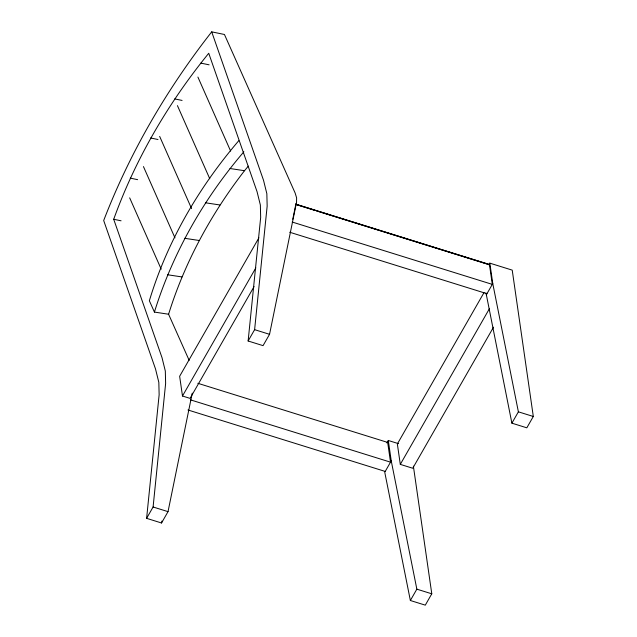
<?xml version="1.0" encoding="UTF-8"?>
<svg xmlns="http://www.w3.org/2000/svg" width="637" height="637" viewBox="0 0 637 637"><rect width="100%" height="100%" fill="white"/><g stroke="black" fill="none" stroke-linecap="round" stroke-linejoin="round"><path stroke-width="0.96" d="M146.606 518.335L159.139 394.781L158.828 382.351L155.524 368.99L103.688 220.521C129.86 152.585 166.838 89.116 211.707 31.85L224.447 34.486L295.122 192.971L296.611 197.836L296.555 202.224L269.547 334.314L263.057 345.644L248.127 340.994L260.668 217.44L260.358 205.018L257.045 191.657L208.737 53.277C168.272 102.955 135.474 158.931 113.705 219.271L162.013 357.652L165.317 371.021L165.628 383.442L153.095 506.996L146.606 518.335L161.535 522.985L168.025 511.646L192.247 393.156M248.127 340.994L254.617 329.663L267.158 206.109L266.847 193.68L263.535 180.319L211.707 31.85M161.535 522.985L161.933 521.042M292.773 219.247L295.64 205.249M189.165 360.351L168.59 314.232L154.417 312.082C172.667 253.152 203.776 198.585 243.867 151.797M168.59 314.232C184.754 262.157 211.205 213.769 244.504 170.708L248.303 166.153M258.917 237.816L179.642 376.284L182.485 396.015L190.073 398.38L254.083 286.57M182.485 396.015L255.851 267.858M386.906 442.914L388.299 440.486L398.563 443.678M488.898 264.769L489.829 263.153L512.22 270.128L533.312 416.479L526.823 427.817L511.893 423.167L485.999 292.964M484.024 292.582L397.353 443.957L400.299 464.381L412.744 468.251L493.5 327.195M388.299 440.486L391.245 460.909L384.756 472.24L410.363 600.5L425.293 605.15L431.782 593.811L413.381 466.125M486.278 294.907L492.767 283.569L489.829 263.153M400.299 464.381L489.423 308.698M410.363 600.5L416.853 589.161L391.245 460.909M511.893 423.167L518.383 411.828L492.767 283.569M229.989 168.51L244.504 170.708M205.52 202.797L219.948 204.979M184.698 238.302L199.039 240.468M167.642 274.77L181.903 276.92M200.822 63.111L209.111 64.823M174.705 98.902L182.078 100.431M150.627 137.982L157.992 139.511M130.274 178.137L137.64 179.666M113.705 219.271L121.07 220.8M295.504 204.047L489.105 264.363M295.425 204.174L489.558 264.65M295.847 204.493L314.782 210.393M316.677 210.982L480.449 261.998M482.344 262.587L488.969 264.658M292.208 222.042L492.305 284.381L489.463 264.642M289.716 232.242L486.971 293.697M254.617 329.663L269.547 334.314M518.383 411.828L533.312 416.479M197.836 383.291L387.678 442.428L390.521 462.167L190.415 399.837M187.963 409.981L385.218 471.436M153.095 506.996L168.025 511.646M416.853 589.161L431.782 593.811M154.417 312.082L149.361 300.76A574.908 448.201 -8.6 0 1 238.787 140.689M197.908 77.069L230.626 151.073M177.436 105.631L209.756 178.726M159.664 136.406L191.578 208.602M143.452 166.583L174.976 237.88M129.669 197.852L161.193 269.148"/></g></svg>
